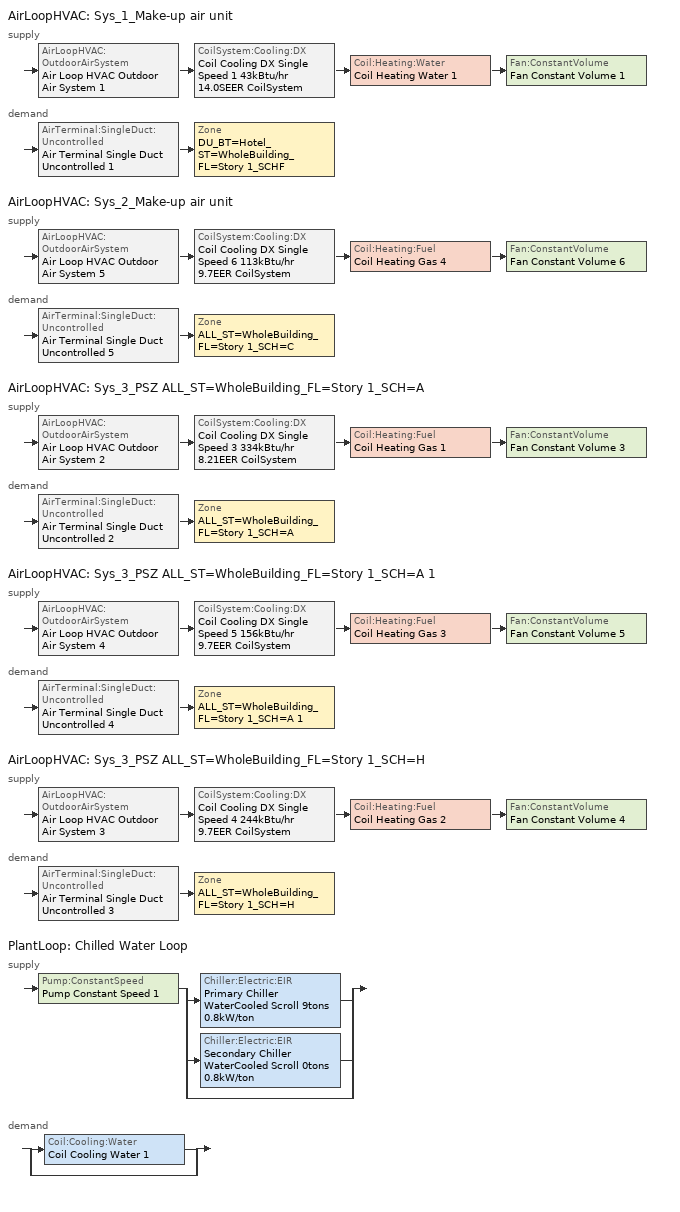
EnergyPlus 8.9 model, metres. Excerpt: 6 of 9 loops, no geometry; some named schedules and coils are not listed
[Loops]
AirLoopHVAC 'Sys_1_Make-up air unit'
 supply: AirLoopHVAC:OutdoorAirSystem 'Air Loop HVAC Outdoor Air System 1' > CoilSystem:Cooling:DX 'Coil Cooling DX Single Speed 1 43kBtu/hr 14.0SEER CoilSystem' > Coil:Heating:Water 'Coil Heating Water 1' > Fan:ConstantVolume 'Fan Constant Volume 1'
 demand: AirTerminal:SingleDuct:Uncontrolled 'Air Terminal Single Duct Uncontrolled 1' > Zone 'DU_BT=Hotel_ST=WholeBuilding_FL=Story 1_SCHF'
AirLoopHVAC 'Sys_2_Make-up air unit'
 supply: AirLoopHVAC:OutdoorAirSystem 'Air Loop HVAC Outdoor Air System 5' > CoilSystem:Cooling:DX 'Coil Cooling DX Single Speed 6 113kBtu/hr 9.7EER CoilSystem' > Coil:Heating:Fuel 'Coil Heating Gas 4' > Fan:ConstantVolume 'Fan Constant Volume 6'
 demand: AirTerminal:SingleDuct:Uncontrolled 'Air Terminal Single Duct Uncontrolled 5' > Zone 'ALL_ST=WholeBuilding_FL=Story 1_SCH=C'
AirLoopHVAC 'Sys_3_PSZ ALL_ST=WholeBuilding_FL=Story 1_SCH=A'
 supply: AirLoopHVAC:OutdoorAirSystem 'Air Loop HVAC Outdoor Air System 2' > CoilSystem:Cooling:DX 'Coil Cooling DX Single Speed 3 334kBtu/hr 8.21EER CoilSystem' > Coil:Heating:Fuel 'Coil Heating Gas 1' > Fan:ConstantVolume 'Fan Constant Volume 3'
 demand: AirTerminal:SingleDuct:Uncontrolled 'Air Terminal Single Duct Uncontrolled 2' > Zone 'ALL_ST=WholeBuilding_FL=Story 1_SCH=A'
AirLoopHVAC 'Sys_3_PSZ ALL_ST=WholeBuilding_FL=Story 1_SCH=A 1'
 supply: AirLoopHVAC:OutdoorAirSystem 'Air Loop HVAC Outdoor Air System 4' > CoilSystem:Cooling:DX 'Coil Cooling DX Single Speed 5 156kBtu/hr 9.7EER CoilSystem' > Coil:Heating:Fuel 'Coil Heating Gas 3' > Fan:ConstantVolume 'Fan Constant Volume 5'
 demand: AirTerminal:SingleDuct:Uncontrolled 'Air Terminal Single Duct Uncontrolled 4' > Zone 'ALL_ST=WholeBuilding_FL=Story 1_SCH=A 1'
AirLoopHVAC 'Sys_3_PSZ ALL_ST=WholeBuilding_FL=Story 1_SCH=H'
 supply: AirLoopHVAC:OutdoorAirSystem 'Air Loop HVAC Outdoor Air System 3' > CoilSystem:Cooling:DX 'Coil Cooling DX Single Speed 4 244kBtu/hr 9.7EER CoilSystem' > Coil:Heating:Fuel 'Coil Heating Gas 2' > Fan:ConstantVolume 'Fan Constant Volume 4'
 demand: AirTerminal:SingleDuct:Uncontrolled 'Air Terminal Single Duct Uncontrolled 3' > Zone 'ALL_ST=WholeBuilding_FL=Story 1_SCH=H'
PlantLoop 'Chilled Water Loop'
 supply: Pump:ConstantSpeed 'Pump Constant Speed 1' > split
  | Chiller:Electric:EIR 'Primary Chiller WaterCooled Scroll 9tons 0.8kW/ton'
  | Chiller:Electric:EIR 'Secondary Chiller WaterCooled Scroll 0tons 0.8kW/ton'
  | bypass
 demand: split
  | Coil:Cooling:Water 'Coil Cooling Water 1'
  | bypass
[ZoneControl:Thermostat] Control Object Type 1=ThermostatSetpoint:DualSetpoint
Name | Zone or ZoneList | Control Type Schedule | Control Name 1
ALL_ST=WholeBuilding_FL=Story 1_SCH=A Thermostat | ALL_ST=WholeBuilding_FL=Story 1_SCH=A | ALL_ST=WholeBuilding_FL=Story 1_SCH=A Thermostat Schedule | Health-care clinic WholeBuilding Thermostat 3
ALL_ST=WholeBuilding_FL=Story 1_SCH=A 1 Thermostat | ALL_ST=WholeBuilding_FL=Story 1_SCH=A 1 | ALL_ST=WholeBuilding_FL=Story 1_SCH=A 1 Thermostat Schedule | Manufacturing facility WholeBuilding Thermostat 3
ALL_ST=WholeBuilding_FL=Story 1_SCH=C Thermostat | ALL_ST=WholeBuilding_FL=Story 1_SCH=C | ALL_ST=WholeBuilding_FL=Story 1_SCH=C Thermostat Schedule | Library WholeBuilding Thermostat 3
ALL_ST=WholeBuilding_FL=Story 1_SCH=H Thermostat | ALL_ST=WholeBuilding_FL=Story 1_SCH=H | ALL_ST=WholeBuilding_FL=Story 1_SCH=H Thermostat Schedule | Hospital WholeBuilding Thermostat 3
DU_BT=Hotel_ST=WholeBuilding_FL=Story 1_SCHF Thermostat | DU_BT=Hotel_ST=WholeBuilding_FL=Story 1_SCHF | DU_BT=Hotel_ST=WholeBuilding_FL=Story 1_SCHF Thermostat Schedule | Hotel WholeBuilding Thermostat 3
[ThermostatSetpoint:DualSetpoint]
Name | Heating Setpoint Temperature Schedule | Cooling Setpoint Temperature Schedule
Health-care clinic WholeBuilding Thermostat 3; Manufacturing facility WholeBuilding Thermostat 3 | NECB-A-Thermostat Setpoint-Heating | NECB-A-Thermostat Setpoint-Cooling
Library WholeBuilding Thermostat 3 | NECB-C-Thermostat Setpoint-Heating | NECB-C-Thermostat Setpoint-Cooling
Hospital WholeBuilding Thermostat 3 | NECB-H-Thermostat Setpoint-Heating | NECB-H-Thermostat Setpoint-Cooling
Hotel WholeBuilding Thermostat 3 | NECB-F-Thermostat Setpoint-Heating | NECB-F-Thermostat Setpoint-Cooling
[AirTerminal:SingleDuct:Uncontrolled] Availability Schedule=Always On Discrete; Maximum Air Flow Rate {m3/s}=AutoSize
Air Terminal Single Duct Uncontrolled 2; Air Terminal Single Duct Uncontrolled 4; Air Terminal Single Duct Uncontrolled 5; Air Terminal Single Duct Uncontrolled 3; Air Terminal Single Duct Uncontrolled 1
[Zone equipment]
ALL_ST=WholeBuilding_FL=Story 1_SCH=A: Air Terminal Single Duct Uncontrolled 2, Zone HVAC Baseboard Convective Water 2
ALL_ST=WholeBuilding_FL=Story 1_SCH=A 1: Air Terminal Single Duct Uncontrolled 4, Zone HVAC Baseboard Convective Water 4
ALL_ST=WholeBuilding_FL=Story 1_SCH=C: Zone HVAC Four Pipe Fan Coil 1, Air Terminal Single Duct Uncontrolled 5
ALL_ST=WholeBuilding_FL=Story 1_SCH=H: Air Terminal Single Duct Uncontrolled 3, Zone HVAC Baseboard Convective Water 3
DU_BT=Hotel_ST=WholeBuilding_FL=Story 1_SCHF: DU_BT=Hotel_ST=WholeBuilding_FL=Story 1_SCHF PTAC, Zone HVAC Baseboard Convective Water 1, Air Terminal Single Duct Uncontrolled 1
[Sizing:Zone] Zone Cooling Design Supply Air Temperature Input Method=SupplyAirTemperature; Zone Cooling Design Supply Air Temperature {C}=13; Zone Cooling Design Supply Air Temperature Difference {deltaC}=11.11; Zone Heating Design Supply Air Temperature Input Method=SupplyAirTemperature; Zone Heating Design Supply Air Temperature {C}=43; Zone Heating Design Supply Air Temperature Difference {deltaC}=11.11; Zone Cooling Design Supply Air Humidity Ratio {kgWater/kgDryAir}=0.0085; Zone Heating Design Supply Air Humidity Ratio {kgWater/kgDryAir}=0.008; Zone Heating Sizing Factor=1.3; Zone Cooling Sizing Factor=1.1; Cooling Design Air Flow Method=DesignDay; Cooling Design Air Flow Rate {m3/s}=0; Cooling Minimum Air Flow per Zone Floor Area {m3/s-m2}=0.000762; Cooling Minimum Air Flow {m3/s}=0; Cooling Minimum Air Flow Fraction=0; Heating Design Air Flow Method=DesignDay; Heating Design Air Flow Rate {m3/s}=0; Heating Maximum Air Flow per Zone Floor Area {m3/s-m2}=0.002032; Heating Maximum Air Flow {m3/s}=0.141576; Heating Maximum Air Flow Fraction=0.3; Account for Dedicated Outdoor Air System=No
Name | Design Specification Outdoor Air Object | Design Specification Zone Air Distribution Object
ALL_ST=WholeBuilding_FL=Story 1_SCH=A | Health-care clinic WholeBuilding Ventilation | ALL_ST=WholeBuilding_FL=Story 1_SCH=A Design Spec Zone Air Dist
ALL_ST=WholeBuilding_FL=Story 1_SCH=A 1 | Manufacturing facility WholeBuilding Ventilation | ALL_ST=WholeBuilding_FL=Story 1_SCH=A 1 Design Spec Zone Air Dist
ALL_ST=WholeBuilding_FL=Story 1_SCH=C | Library WholeBuilding Ventilation | ALL_ST=WholeBuilding_FL=Story 1_SCH=C Design Spec Zone Air Dist
ALL_ST=WholeBuilding_FL=Story 1_SCH=H | Hospital WholeBuilding Ventilation | ALL_ST=WholeBuilding_FL=Story 1_SCH=H Design Spec Zone Air Dist
DU_BT=Hotel_ST=WholeBuilding_FL=Story 1_SCHF | Hotel WholeBuilding Ventilation | DU_BT=Hotel_ST=WholeBuilding_FL=Story 1_SCHF Design Spec Zone Air Dist
[DesignSpecification:ZoneAirDistribution] Zone Air Distribution Effectiveness in Cooling Mode=1; Zone Air Distribution Effectiveness in Heating Mode=1
ALL_ST=WholeBuilding_FL=Story 1_SCH=A Design Spec Zone Air Dist; ALL_ST=WholeBuilding_FL=Story 1_SCH=A 1 Design Spec Zone Air Dist; ALL_ST=WholeBuilding_FL=Story 1_SCH=C Design Spec Zone Air Dist; ALL_ST=WholeBuilding_FL=Story 1_SCH=H Design Spec Zone Air Dist; DU_BT=Hotel_ST=WholeBuilding_FL=Story 1_SCHF Design Spec Zone Air Dist
[Controller:MechanicalVentilation] Demand Controlled Ventilation=No; System Outdoor Air Method=ZoneSum
Name | Availability Schedule | Zone Name 1 | Design Specification Outdoor Air Object Name 1 | Design Specification Zone Air Distribution Object Name 1
Controller Mechanical Ventilation 2 | Sys_3_PSZ ALL_ST=WholeBuilding_FL=Story 1_SCH=A Occ Sch | ALL_ST=WholeBuilding_FL=Story 1_SCH=A | Health-care clinic WholeBuilding Ventilation | ALL_ST=WholeBuilding_FL=Story 1_SCH=A Design Spec Zone Air Dist
Controller Mechanical Ventilation 4 | Sys_3_PSZ ALL_ST=WholeBuilding_FL=Story 1_SCH=A 1 Occ Sch | ALL_ST=WholeBuilding_FL=Story 1_SCH=A 1 | Manufacturing facility WholeBuilding Ventilation | ALL_ST=WholeBuilding_FL=Story 1_SCH=A 1 Design Spec Zone Air Dist
Controller Mechanical Ventilation 5 | Sys_2_Make-up air unit Occ Sch | ALL_ST=WholeBuilding_FL=Story 1_SCH=C | Library WholeBuilding Ventilation | ALL_ST=WholeBuilding_FL=Story 1_SCH=C Design Spec Zone Air Dist
Controller Mechanical Ventilation 3 | Sys_3_PSZ ALL_ST=WholeBuilding_FL=Story 1_SCH=H Occ Sch | ALL_ST=WholeBuilding_FL=Story 1_SCH=H | Hospital WholeBuilding Ventilation | ALL_ST=WholeBuilding_FL=Story 1_SCH=H Design Spec Zone Air Dist
Controller Mechanical Ventilation 1 | Sys_1_Make-up air unit Occ Sch | DU_BT=Hotel_ST=WholeBuilding_FL=Story 1_SCHF | Hotel WholeBuilding Ventilation | DU_BT=Hotel_ST=WholeBuilding_FL=Story 1_SCHF Design Spec Zone Air Dist
[DesignSpecification:OutdoorAir] Outdoor Air Method=Sum; Outdoor Air Flow per Person {m3/s-person}=0; Outdoor Air Flow per Zone {m3/s}=0; Outdoor Air Flow Air Changes per Hour {1/hr}=0
Name | Outdoor Air Flow per Zone Floor Area {m3/s-m2}
Health-care clinic WholeBuilding Ventilation; Hospital WholeBuilding Ventilation | 0.002286
Manufacturing facility WholeBuilding Ventilation | 0.00107188
Library WholeBuilding Ventilation | 0.00072644
Hotel WholeBuilding Ventilation | 0.00040132
[Fan:ConstantVolume] Fan Total Efficiency=0.39975; Pressure Rise {Pa}=640; Maximum Flow Rate {m3/s}=AutoSize; Motor Efficiency=0.615; Motor In Airstream Fraction=1
Name | Availability Schedule
Fan Constant Volume 7; Fan Constant Volume 2 | Always On Discrete
Fan Constant Volume 1 | Sys_1_Make-up air unit Occ Sch
Fan Constant Volume 6 | Sys_2_Make-up air unit Occ Sch
Fan Constant Volume 3 | Sys_3_PSZ ALL_ST=WholeBuilding_FL=Story 1_SCH=A Occ Sch
Fan Constant Volume 5 | Sys_3_PSZ ALL_ST=WholeBuilding_FL=Story 1_SCH=A 1 Occ Sch
Fan Constant Volume 4 | Sys_3_PSZ ALL_ST=WholeBuilding_FL=Story 1_SCH=H Occ Sch
[Coil:Cooling:Water]
Coil Cooling Water 1: Availability Schedule=Always On Discrete; Design Water Flow Rate {m3/s}=Autosize; Design Air Flow Rate {m3/s}=Autosize; Design Inlet Water Temperature {C}=Autosize; Design Inlet Air Temperature {C}=Autosize; Design Outlet Air Temperature {C}=Autosize; Design Inlet Air Humidity Ratio {kgWater/kgDryAir}=Autosize; Design Outlet Air Humidity Ratio {kgWater/kgDryAir}=Autosize; Type of Analysis=SimpleAnalysis; Heat Exchanger Configuration=CrossFlow
[Coil:Heating:Water]
Coil Heating Water 1: Availability Schedule=Always On Discrete; U-Factor Times Area Value {W/K}=Autosize; Maximum Water Flow Rate {m3/s}=Autosize; Performance Input Method=UFactorTimesAreaAndDesignWaterFlowRate; Rated Capacity {W}=Autosize; Rated Inlet Water Temperature {C}=82.2; Rated Inlet Air Temperature {C}=16.6; Rated Outlet Water Temperature {C}=71.1; Rated Outlet Air Temperature {C}=32.2; Rated Ratio for Air and Water Convection=0.5
[ZoneHVAC:FourPipeFanCoil]
Zone HVAC Four Pipe Fan Coil 1: Availability Schedule=Always On Discrete; Capacity Control Method=ConstantFanVariableFlow; Maximum Supply Air Flow Rate {m3/s}=Autosize; Maximum Outdoor Air Flow Rate {m3/s}=Autosize; Supply Air Fan=Fan Constant Volume 7; Cooling Coil=Coil Cooling Water 1; Maximum Cold Water Flow Rate {m3/s}=Autosize; Heating Coil=Coil Heating Water 2; Maximum Hot Water Flow Rate {m3/s}=Autosize; Minimum Supply Air Temperature in Cooling Mode {C}=Autosize; Maximum Supply Air Temperature in Heating Mode {C}=Autosize
[ZoneHVAC:PackagedTerminalAirConditioner]
DU_BT=Hotel_ST=WholeBuilding_FL=Story 1_SCHF PTAC: Availability Schedule=Always On Discrete; Cooling Supply Air Flow Rate {m3/s}=Autosize; Heating Supply Air Flow Rate {m3/s}=Autosize; No Load Supply Air Flow Rate {m3/s}=Autosize; Cooling Outdoor Air Flow Rate {m3/s}=Autosize; Heating Outdoor Air Flow Rate {m3/s}=Autosize; No Load Outdoor Air Flow Rate {m3/s}=Autosize; Supply Air Fan=Fan Constant Volume 2; Heating Coil=Coil Heating Electric 1; Cooling Coil=Coil Cooling DX Single Speed 2 90kBtu/hr 9.3EER; Fan Placement=DrawThrough
[Coil:Heating:Electric]
Coil Heating Electric 1: Availability Schedule=ON_OFF_ALWAYS_OFF; Efficiency=1; Nominal Capacity {W}=Autosize
[Coil:Cooling:DX:SingleSpeed] Gross Rated Total Cooling Capacity {W}=Autosize; Gross Rated Sensible Heat Ratio=Autosize; Rated Air Flow Rate {m3/s}=Autosize; Rated Evaporator Fan Power Per Volume Flow Rate {W/(m3/s)}=773.3; Total Cooling Capacity Function of Temperature Curve=DXCOOL-NECB2011-REF-CAPFT; Total Cooling Capacity Function of Flow Fraction Curve=DXCOOL-NECB2011-REF-CAPFFLOW; Energy Input Ratio Function of Temperature Curve=DXCOOL-NECB2011-REF-COOLEIRFT; Energy Input Ratio Function of Flow Fraction Curve=DXCOOL-NECB2011-REF-COOLEIRFFLOW; Part Load Fraction Correlation Curve=DXCOOL-NECB2011-REF-COOLPLFFPLR; Condenser Type=AirCooled; Evaporative Condenser Effectiveness=0; Evaporative Condenser Air Flow Rate {m3/s}=Autosize; Evaporative Condenser Pump Rated Power Consumption {W}=Autosize; Crankcase Heater Capacity {W}=0; Maximum Outdoor Dry-Bulb Temperature for Crankcase Heater Operation {C}=0; Basin Heater Capacity {W/K}=0; Basin Heater Setpoint Temperature {C}=10
Name | Availability Schedule | Gross Rated Cooling COP {W/W}
Coil Cooling DX Single Speed 2 90kBtu/hr 9.3EER | Always On Discrete | 3.21098
Coil Cooling DX Single Speed 1 43kBtu/hr 14.0SEER | Always On Discrete | 3.8248
Coil Cooling DX Single Speed 6 113kBtu/hr 9.7EER | tpfc_clg_availability | 3.36434
Coil Cooling DX Single Speed 3 334kBtu/hr 8.21EER | Always On Discrete | 2.99002
Coil Cooling DX Single Speed 5 156kBtu/hr 9.7EER | Always On Discrete | 3.39732
Coil Cooling DX Single Speed 4 244kBtu/hr 9.7EER | Always On Discrete | 3.46424
[AirLoopHVAC] Design Supply Air Flow Rate {m3/s}=AutoSize
Sys_1_Make-up air unit; Sys_2_Make-up air unit; Sys_3_PSZ ALL_ST=WholeBuilding_FL=Story 1_SCH=A; Sys_3_PSZ ALL_ST=WholeBuilding_FL=Story 1_SCH=A 1; Sys_3_PSZ ALL_ST=WholeBuilding_FL=Story 1_SCH=H
[Sizing:System] Design Outdoor Air Flow Rate {m3/s}=Autosize; Central Heating Maximum System Air Flow Ratio=1; Preheat Design Temperature {C}=7; Preheat Design Humidity Ratio {kgWater/kgDryAir}=0.008; Precool Design Temperature {C}=13; Precool Design Humidity Ratio {kgWater/kgDryAir}=0.008; Central Cooling Design Supply Air Temperature {C}=13; Type of Zone Sum to Use=NonCoincident; Central Cooling Design Supply Air Humidity Ratio {kgWater/kgDryAir}=0.0085; Central Heating Design Supply Air Humidity Ratio {kgWater/kgDryAir}=0.008; Cooling Supply Air Flow Rate Method=DesignDay; Cooling Supply Air Flow Rate {m3/s}=0; Cooling Supply Air Flow Rate Per Floor Area {m3/s-m2}=0.00996765; Cooling Fraction of Autosized Cooling Supply Air Flow Rate=1; Cooling Supply Air Flow Rate Per Unit Cooling Capacity {m3/s-W}=3.94755e-05; Heating Supply Air Flow Rate Method=DesignDay; Heating Supply Air Flow Rate {m3/s}=0; Heating Supply Air Flow Rate Per Floor Area {m3/s-m2}=0.00996765; Heating Fraction of Autosized Heating Supply Air Flow Rate=1; Heating Fraction of Autosized Cooling Supply Air Flow Rate=1; Heating Supply Air Flow Rate Per Unit Heating Capacity {m3/s-W}=3.15882e-05; System Outdoor Air Method=ZoneSum; Zone Maximum Outdoor Air Fraction=1; Cooling Design Capacity Method=CoolingDesignCapacity; Cooling Design Capacity {W}=Autosize; Cooling Design Capacity Per Floor Area {W/m2}=234.7; Fraction of Autosized Cooling Design Capacity=1; Heating Design Capacity Method=HeatingDesignCapacity; Heating Design Capacity {W}=Autosize; Heating Design Capacity Per Floor Area {W/m2}=157; Fraction of Autosized Heating Design Capacity=1; Central Cooling Capacity Control Method=OnOff
Name | Type of Load to Size On | Central Heating Design Supply Air Temperature {C} | 100% Outdoor Air in Cooling | 100% Outdoor Air in Heating
Sys_1_Make-up air unit | VentilationRequirement | 43 | Yes | Yes
Sys_2_Make-up air unit | Sensible | 13.1 | No | No
Sys_3_PSZ ALL_ST=WholeBuilding_FL=Story 1_SCH=A; Sys_3_PSZ ALL_ST=WholeBuilding_FL=Story 1_SCH=A 1; Sys_3_PSZ ALL_ST=WholeBuilding_FL=Story 1_SCH=H | Sensible | 43 | No | No
[Controller:WaterCoil]
Controller Water Coil 1: Control Variable=Temperature; Action=Normal; Actuator Variable=Flow; Controller Convergence Tolerance {deltaC}=0.0001; Maximum Actuated Flow {m3/s}=Autosize; Minimum Actuated Flow {m3/s}=0
[Controller:OutdoorAir] Minimum Outdoor Air Flow Rate {m3/s}=Autosize; Maximum Outdoor Air Flow Rate {m3/s}=Autosize; Economizer Control Action Type=ModulateFlow; Lockout Type=NoLockout; Minimum Limit Type=FixedMinimum; High Humidity Control=No; Control High Indoor Humidity Based on Outdoor Humidity Ratio=Yes
Name | Economizer Control Type | Economizer Maximum Limit Dry-Bulb Temperature {C} | Economizer Maximum Limit Enthalpy {J/kg} | Economizer Minimum Limit Dry-Bulb Temperature {C} | Minimum Outdoor Air Schedule | Mechanical Ventilation Controller | Heat Recovery Bypass Control Type
Controller Outdoor Air 1 | NoEconomizer | 28 | 64000 | -100 | Sys_1_Make-up air unit Occ Sch | Controller Mechanical Ventilation 1 | BypassWhenWithinEconomizerLimits
Controller Outdoor Air 5 | DifferentialEnthalpy |  |  |  | Sys_2_Make-up air unit Occ Sch | Controller Mechanical Ventilation 5 | BypassWhenWithinEconomizerLimits
Controller Outdoor Air 2 | DifferentialEnthalpy |  |  |  | Sys_3_PSZ ALL_ST=WholeBuilding_FL=Story 1_SCH=A Occ Sch | Controller Mechanical Ventilation 2 | BypassWhenOAFlowGreaterThanMinimum
Controller Outdoor Air 4 | DifferentialEnthalpy |  |  |  | Sys_3_PSZ ALL_ST=WholeBuilding_FL=Story 1_SCH=A 1 Occ Sch | Controller Mechanical Ventilation 4 | BypassWhenWithinEconomizerLimits
Controller Outdoor Air 3 | DifferentialEnthalpy |  |  |  | Sys_3_PSZ ALL_ST=WholeBuilding_FL=Story 1_SCH=H Occ Sch | Controller Mechanical Ventilation 3 | BypassWhenOAFlowGreaterThanMinimum
[SetpointManager:MixedAir] Control Variable=Temperature
Node 29 OS Default SPM; Node 28 OS Default SPM; Node 27 OS Default SPM; Node 110 OS Default SPM; Node 109 OS Default SPM; Node 108 OS Default SPM; Node 44 OS Default SPM; Node 43 OS Default SPM; Node 42 OS Default SPM; Node 70 OS Default SPM; Node 69 OS Default SPM; Node 68 OS Default SPM; Node 57 OS Default SPM; Node 56 OS Default SPM; Node 55 OS Default SPM
[CoilSystem:Cooling:DX]
Name | Availability Schedule | Cooling Coil
Coil Cooling DX Single Speed 1 43kBtu/hr 14.0SEER CoilSystem | Always On Discrete | Coil Cooling DX Single Speed 1 43kBtu/hr 14.0SEER
Coil Cooling DX Single Speed 6 113kBtu/hr 9.7EER CoilSystem | tpfc_clg_availability | Coil Cooling DX Single Speed 6 113kBtu/hr 9.7EER
Coil Cooling DX Single Speed 3 334kBtu/hr 8.21EER CoilSystem | Always On Discrete | Coil Cooling DX Single Speed 3 334kBtu/hr 8.21EER
Coil Cooling DX Single Speed 5 156kBtu/hr 9.7EER CoilSystem | Always On Discrete | Coil Cooling DX Single Speed 5 156kBtu/hr 9.7EER
Coil Cooling DX Single Speed 4 244kBtu/hr 9.7EER CoilSystem | Always On Discrete | Coil Cooling DX Single Speed 4 244kBtu/hr 9.7EER
[SetpointManager:Scheduled] Control Variable=Temperature
Name | Schedule
Setpoint Manager Scheduled 1 | Makeup-Air Unit Supply Air Temp
Setpoint Manager Scheduled 2 | CHW Temp
[Coil:Heating:Fuel] Availability Schedule=Always On Discrete; Fuel Type=NaturalGas; Nominal Capacity {W}=AutoSize; Parasitic Electric Load {W}=0; Part Load Fraction Correlation Curve=FURNACE-EFFPLR-NECB2011; Parasitic Fuel Load {W}=0
Name | Burner Efficiency
Coil Heating Gas 4 | 0.924
Coil Heating Gas 1; Coil Heating Gas 3; Coil Heating Gas 2 | 0.81
[SetpointManager:SingleZone:Reheat] Control Variable=Temperature
Name | Minimum Supply Air Temperature {C} | Maximum Supply Air Temperature {C} | Control Zone
Setpoint Manager Single Zone Reheat 4 | 13.1 | 13 | ALL_ST=WholeBuilding_FL=Story 1_SCH=C
Setpoint Manager Single Zone Reheat 1 | 13 | 43 | ALL_ST=WholeBuilding_FL=Story 1_SCH=A
Setpoint Manager Single Zone Reheat 3 | 13 | 43 | ALL_ST=WholeBuilding_FL=Story 1_SCH=A 1
Setpoint Manager Single Zone Reheat 2 | 13 | 43 | ALL_ST=WholeBuilding_FL=Story 1_SCH=H
[HeatExchanger:AirToAir:SensibleAndLatent] Availability Schedule=Always On Discrete; Nominal Supply Air Flow Rate {m3/s}=Autosize; Sensible Effectiveness at 100% Heating Air Flow=0.5; Latent Effectiveness at 100% Heating Air Flow=0.5; Sensible Effectiveness at 75% Heating Air Flow=0.5; Latent Effectiveness at 75% Heating Air Flow=0.5; Sensible Effectiveness at 100% Cooling Air Flow=0.5; Latent Effectiveness at 100% Cooling Air Flow=0.5; Sensible Effectiveness at 75% Cooling Air Flow=0.5; Latent Effectiveness at 75% Cooling Air Flow=0.5; Supply Air Outlet Temperature Control=Yes; Heat Exchanger Type=Rotary; Frost Control Type=ExhaustOnly; Threshold Temperature {C}=-23.3; Initial Defrost Time Fraction=0.167; Rate of Defrost Time Fraction Increase {1/K}=1.44; Economizer Lockout=Yes
Name | Nominal Electric Power {W}
Sys_3_PSZ ALL_ST=WholeBuilding_FL=Story 1_SCH=A ERV | 4150.51
Sys_3_PSZ ALL_ST=WholeBuilding_FL=Story 1_SCH=H ERV | 3125.38
[SetpointManager:OutdoorAirPretreat] Control Variable=Temperature; Minimum Setpoint Temperature {C}=-99; Maximum Setpoint Temperature {C}=99; Minimum Setpoint Humidity Ratio {kgWater/kgDryAir}=1e-05; Maximum Setpoint Humidity Ratio {kgWater/kgDryAir}=1
Setpoint Manager Outdoor Air Pretreat 1; Setpoint Manager Outdoor Air Pretreat 2
[PlantLoop]
Chilled Water Loop: Fluid Type=Water; Plant Equipment Operation Scheme=Chilled Water Loop Operation Schemes; Maximum Loop Temperature {C}=100; Minimum Loop Temperature {C}=0; Maximum Loop Flow Rate {m3/s}=Autosize; Minimum Loop Flow Rate {m3/s}=0; Plant Loop Volume {m3}=Autocalculate; Load Distribution Scheme=Optimal; Plant Loop Demand Calculation Scheme=SingleSetpoint
[Sizing:Plant]
Chilled Water Loop: Loop Type=Cooling; Design Loop Exit Temperature {C}=7; Loop Design Temperature Difference {deltaC}=6; Sizing Option=NonCoincident; Zone Timesteps in Averaging Window=1; Coincident Sizing Factor Mode=None
[Pump:ConstantSpeed]
Pump Constant Speed 1: Design Flow Rate {m3/s}=Autosize; Design Pump Head {Pa}=179352; Design Power Consumption {W}=Autosize; Motor Efficiency=0.855; Fraction of Motor Inefficiencies to Fluid Stream=0; Pump Control Type=Intermittent; Design Power Sizing Method=PowerPerFlowPerPressure; Design Electric Power per Unit Flow Rate {W/(m3/s)}=348701.1; Design Shaft Power per Unit Flow Rate per Unit Head=1.28205
[Chiller:Electric:EIR] Reference COP {W/W}=4.5032; Reference Leaving Chilled Water Temperature {C}=6.67; Reference Entering Condenser Fluid Temperature {C}=29.4; Reference Chilled Water Flow Rate {m3/s}=Autosize; Reference Condenser Fluid Flow Rate {m3/s}=Autosize; Cooling Capacity Function of Temperature Curve=WaterCooled_Scroll_CAPFT_NECB2011; Electric Input to Cooling Output Ratio Function of Temperature Curve=WaterCooled_Scroll_EIRFT_NECB2011; Electric Input to Cooling Output Ratio Function of Part Load Ratio Curve=WaterCooled_Scroll_EIRFPLR_NECB2011; Minimum Part Load Ratio=0.25; Maximum Part Load Ratio=1; Optimum Part Load Ratio=1; Minimum Unloading Ratio=0.25; Condenser Type=WaterCooled; Condenser Fan Power Ratio {W/W}=0; Fraction of Compressor Electric Consumption Rejected by Condenser=1; Leaving Chilled Water Lower Temperature Limit {C}=2; Chiller Flow Mode=LeavingSetpointModulated; Sizing Factor=1
Name | Reference Capacity {W}
Primary Chiller WaterCooled Scroll 9tons 0.8kW/ton | 33052.3
Secondary Chiller WaterCooled Scroll 0tons 0.8kW/ton | 0.001
[PlantEquipmentOperationSchemes]
Chilled Water Loop Operation Schemes: Control Scheme Object Type 1=PlantEquipmentOperation:CoolingLoad; Control Scheme Name 1=Chilled Water Loop Cooling Operation Scheme; Control Scheme Schedule Name 1=Always On Discrete
[PlantEquipmentOperation:CoolingLoad]
Chilled Water Loop Cooling Operation Scheme: Load Range Lower Limit 1 {W}=0; Load Range Upper Limit 1 {W}=1000000000; Range Equipment List Name 1=Chilled Water Loop Cooling Equipment List
[PlantEquipmentList]
Chilled Water Loop Cooling Equipment List: Chiller:Electric:EIR, Primary Chiller WaterCooled Scroll 9tons 0.8kW/ton, Chiller:Electric:EIR, Secondary Chiller WaterCooled Scroll 0tons 0.8kW/ton
[Schedule:Compact]
ALL_ST=WholeBuilding_FL=Story 1_SCH=A Thermostat Schedule; ALL_ST=WholeBuilding_FL=Story 1_SCH=A 1 Thermostat Schedule; ALL_ST=WholeBuilding_FL=Story 1_SCH=C Thermostat Schedule; ALL_ST=WholeBuilding_FL=Story 1_SCH=H Thermostat Schedule; DU_BT=Hotel_ST=WholeBuilding_FL=Story 1_SCHF Thermostat Schedule: Through: 12/31, For: AllDays, Until: 24:00, 4
[Schedule:Day:Interval]
NECB-A-Thermostat Setpoint-Heating Sun|Hol Day; NECB-A-Thermostat Setpoint-Heating Sat Day: No, 24:00, 18
NECB-A-Thermostat Setpoint-Heating Default|Wkdy Day; NECB-A-Thermostat Setpoint-Heating Default: No, 06:00, 18, 07:00, 20, 21:00, 22, 24:00, 18
NECB-A-Thermostat Setpoint-Cooling Sun|Hol Day; NECB-A-Thermostat Setpoint-Cooling Sat Day: No, 24:00, 35
NECB-A-Thermostat Setpoint-Cooling Default|Wkdy Day; NECB-A-Thermostat Setpoint-Cooling Default: No, 06:00, 35, 21:00, 24, 24:00, 35
Sys_3_PSZ ALL_ST=WholeBuilding_FL=Story 1_SCH=A Occ Sch Sunday; Sys_3_PSZ ALL_ST=WholeBuilding_FL=Story 1_SCH=A Occ Sch Saturday; Sys_3_PSZ ALL_ST=WholeBuilding_FL=Story 1_SCH=A 1 Occ Sch Sunday; Sys_3_PSZ ALL_ST=WholeBuilding_FL=Story 1_SCH=A 1 Occ Sch Saturday; Schedule Day 5; tpfc_clg_availability_sch_rule_day; tpfc_clg_availability_sch_rule_day 2: No, 24:00, 0
Sys_3_PSZ ALL_ST=WholeBuilding_FL=Story 1_SCH=A Occ Sch Monday; Sys_3_PSZ ALL_ST=WholeBuilding_FL=Story 1_SCH=A Occ Sch Tuesday; Sys_3_PSZ ALL_ST=WholeBuilding_FL=Story 1_SCH=A Occ Sch Wednesday; Sys_3_PSZ ALL_ST=WholeBuilding_FL=Story 1_SCH=A Occ Sch Thursday; Sys_3_PSZ ALL_ST=WholeBuilding_FL=Story 1_SCH=A Occ Sch Friday; Sys_3_PSZ ALL_ST=WholeBuilding_FL=Story 1_SCH=A 1 Occ Sch Monday; Sys_3_PSZ ALL_ST=WholeBuilding_FL=Story 1_SCH=A 1 Occ Sch Tuesday; Sys_3_PSZ ALL_ST=WholeBuilding_FL=Story 1_SCH=A 1 Occ Sch Wednesday; Sys_3_PSZ ALL_ST=WholeBuilding_FL=Story 1_SCH=A 1 Occ Sch Thursday; Sys_3_PSZ ALL_ST=WholeBuilding_FL=Story 1_SCH=A 1 Occ Sch Friday: No, 08:00, 0, 19:00, 1, 24:00, 0
Sys_3_PSZ ALL_ST=WholeBuilding_FL=Story 1_SCH=A Occ Sch Default; Sys_3_PSZ ALL_ST=WholeBuilding_FL=Story 1_SCH=A Occ Sch Summer Design Day; Sys_3_PSZ ALL_ST=WholeBuilding_FL=Story 1_SCH=A Occ Sch Winter Design Day; Sys_3_PSZ ALL_ST=WholeBuilding_FL=Story 1_SCH=A 1 Occ Sch Default; Sys_3_PSZ ALL_ST=WholeBuilding_FL=Story 1_SCH=A 1 Occ Sch Summer Design Day; Sys_3_PSZ ALL_ST=WholeBuilding_FL=Story 1_SCH=A 1 Occ Sch Winter Design Day; Sys_2_Make-up air unit Occ Sch Default; Sys_2_Make-up air unit Occ Sch Summer Design Day; Sys_2_Make-up air unit Occ Sch Winter Design Day; Sys_3_PSZ ALL_ST=WholeBuilding_FL=Story 1_SCH=H Occ Sch Sunday; Sys_3_PSZ ALL_ST=WholeBuilding_FL=Story 1_SCH=H Occ Sch Monday; Sys_3_PSZ ALL_ST=WholeBuilding_FL=Story 1_SCH=H Occ Sch Tuesday; Sys_3_PSZ ALL_ST=WholeBuilding_FL=Story 1_SCH=H Occ Sch Wednesday; Sys_3_PSZ ALL_ST=WholeBuilding_FL=Story 1_SCH=H Occ Sch Thursday; Sys_3_PSZ ALL_ST=WholeBuilding_FL=Story 1_SCH=H Occ Sch Friday; Sys_3_PSZ ALL_ST=WholeBuilding_FL=Story 1_SCH=H Occ Sch Saturday; Sys_3_PSZ ALL_ST=WholeBuilding_FL=Story 1_SCH=H Occ Sch Default; Sys_3_PSZ ALL_ST=WholeBuilding_FL=Story 1_SCH=H Occ Sch Summer Design Day; Sys_3_PSZ ALL_ST=WholeBuilding_FL=Story 1_SCH=H Occ Sch Winter Design Day; Sys_1_Make-up air unit Occ Sch Sunday; Sys_1_Make-up air unit Occ Sch Monday; Sys_1_Make-up air unit Occ Sch Tuesday; Sys_1_Make-up air unit Occ Sch Wednesday; Sys_1_Make-up air unit Occ Sch Thursday; Sys_1_Make-up air unit Occ Sch Friday; Sys_1_Make-up air unit Occ Sch Saturday; Sys_1_Make-up air unit Occ Sch Default; Sys_1_Make-up air unit Occ Sch Summer Design Day; Sys_1_Make-up air unit Occ Sch Winter Design Day; tpfc_clg_availability_sch_rule_day 1: No, 24:00, 1
NECB-C-Thermostat Setpoint-Heating Sun|Hol Day: No, 09:00, 18, 10:00, 20, 19:00, 22, 24:00, 18
NECB-C-Thermostat Setpoint-Heating Default|Wkdy Day; NECB-C-Thermostat Setpoint-Heating Sat Day; NECB-C-Thermostat Setpoint-Heating Default: No, 07:00, 18, 08:00, 20, 21:00, 22, 24:00, 18
NECB-C-Thermostat Setpoint-Cooling Sun|Hol Day: No, 09:00, 35, 19:00, 24, 24:00, 35
NECB-C-Thermostat Setpoint-Cooling Default|Wkdy Day; NECB-C-Thermostat Setpoint-Cooling Sat Day; NECB-C-Thermostat Setpoint-Cooling Default: No, 07:00, 35, 21:00, 24, 24:00, 35
Sys_2_Make-up air unit Occ Sch Sunday: No, 11:00, 0, 19:00, 1, 24:00, 0
Sys_2_Make-up air unit Occ Sch Monday; Sys_2_Make-up air unit Occ Sch Tuesday; Sys_2_Make-up air unit Occ Sch Wednesday; Sys_2_Make-up air unit Occ Sch Thursday; Sys_2_Make-up air unit Occ Sch Friday; Sys_2_Make-up air unit Occ Sch Saturday: No, 09:00, 0, 21:00, 1, 24:00, 0
NECB-H-Thermostat Setpoint-Heating Sun|Hol Day; NECB-H-Thermostat Setpoint-Heating Default|Wkdy Day; NECB-H-Thermostat Setpoint-Heating Sat Day; NECB-H-Thermostat Setpoint-Heating Default; NECB-F-Thermostat Setpoint-Heating Sun|Hol Day; NECB-F-Thermostat Setpoint-Heating Default|Wkdy Day; NECB-F-Thermostat Setpoint-Heating Sat Day; NECB-F-Thermostat Setpoint-Heating Default: No, 01:00, 22, 07:00, 18, 08:00, 20, 24:00, 22
NECB-H-Thermostat Setpoint-Cooling Sun|Hol Day; NECB-H-Thermostat Setpoint-Cooling Default|Wkdy Day; NECB-H-Thermostat Setpoint-Cooling Sat Day; NECB-H-Thermostat Setpoint-Cooling Default; NECB-F-Thermostat Setpoint-Cooling Sun|Hol Day; NECB-F-Thermostat Setpoint-Cooling Default|Wkdy Day; NECB-F-Thermostat Setpoint-Cooling Sat Day; NECB-F-Thermostat Setpoint-Cooling Default: No, 24:00, 24
sunON_OFF_ALWAYS_OFF 1; wkdON_OFF_ALWAYS_OFF 1; satON_OFF_ALWAYS_OFF 1; Schedule Day 3: No, 01:00, 0, 02:00, 0, 03:00, 0, 04:00, 0, 05:00, 0, 06:00, 0, 07:00, 0, 08:00, 0, 09:00, 0, 10:00, 0, 11:00, 0, 12:00, 0, 13:00, 0, 14:00, 0, 15:00, 0, 16:00, 0, 17:00, 0, 18:00, 0, 19:00, 0, 20:00, 0, 21:00, 0, 22:00, 0, 23:00, 0, 24:00, 0
Makeup Air Unit Supply Air Temp Default: No, 24:00, 20
satCHW Temp 1; Schedule Day 6; sunCHW Temp 1; wkdCHW Temp 1: No, 01:00, 7, 02:00, 7, 03:00, 7, 04:00, 7, 05:00, 7, 06:00, 7, 07:00, 7, 08:00, 7, 09:00, 7, 10:00, 7, 11:00, 7, 12:00, 7, 13:00, 7, 14:00, 7, 15:00, 7, 16:00, 7, 17:00, 7, 18:00, 7, 19:00, 7, 20:00, 7, 21:00, 7, 22:00, 7, 23:00, 7, 24:00, 7
[Schedule:Week:Daily]
NECB-A-Thermostat Setpoint-Heating Week Rule - Jan1-Dec31: NECB-A-Thermostat Setpoint-Heating Sun|Hol Day, NECB-A-Thermostat Setpoint-Heating Default|Wkdy Day, NECB-A-Thermostat Setpoint-Heating Default|Wkdy Day, NECB-A-Thermostat Setpoint-Heating Default|Wkdy Day, NECB-A-Thermostat Setpoint-Heating Default|Wkdy Day, NECB-A-Thermostat Setpoint-Heating Default|Wkdy Day, NECB-A-Thermostat Setpoint-Heating Sat Day, NECB-A-Thermostat Setpoint-Heating Default, NECB-A-Thermostat Setpoint-Heating Default, NECB-A-Thermostat Setpoint-Heating Default, NECB-A-Thermostat Setpoint-Heating Default, NECB-A-Thermostat Setpoint-Heating Default
NECB-A-Thermostat Setpoint-Cooling Week Rule - Jan1-Dec31: NECB-A-Thermostat Setpoint-Cooling Sun|Hol Day, NECB-A-Thermostat Setpoint-Cooling Default|Wkdy Day, NECB-A-Thermostat Setpoint-Cooling Default|Wkdy Day, NECB-A-Thermostat Setpoint-Cooling Default|Wkdy Day, NECB-A-Thermostat Setpoint-Cooling Default|Wkdy Day, NECB-A-Thermostat Setpoint-Cooling Default|Wkdy Day, NECB-A-Thermostat Setpoint-Cooling Sat Day, NECB-A-Thermostat Setpoint-Cooling Default, NECB-A-Thermostat Setpoint-Cooling Default, NECB-A-Thermostat Setpoint-Cooling Default, NECB-A-Thermostat Setpoint-Cooling Default, NECB-A-Thermostat Setpoint-Cooling Default
Sys_3_PSZ ALL_ST=WholeBuilding_FL=Story 1_SCH=A Occ Sch Week Rule - Jan1-Dec31: Sys_3_PSZ ALL_ST=WholeBuilding_FL=Story 1_SCH=A Occ Sch Sunday, Sys_3_PSZ ALL_ST=WholeBuilding_FL=Story 1_SCH=A Occ Sch Monday, Sys_3_PSZ ALL_ST=WholeBuilding_FL=Story 1_SCH=A Occ Sch Tuesday, Sys_3_PSZ ALL_ST=WholeBuilding_FL=Story 1_SCH=A Occ Sch Wednesday, Sys_3_PSZ ALL_ST=WholeBuilding_FL=Story 1_SCH=A Occ Sch Thursday, Sys_3_PSZ ALL_ST=WholeBuilding_FL=Story 1_SCH=A Occ Sch Friday, Sys_3_PSZ ALL_ST=WholeBuilding_FL=Story 1_SCH=A Occ Sch Saturday, Sys_3_PSZ ALL_ST=WholeBuilding_FL=Story 1_SCH=A Occ Sch Default, Sys_3_PSZ ALL_ST=WholeBuilding_FL=Story 1_SCH=A Occ Sch Summer Design Day, Sys_3_PSZ ALL_ST=WholeBuilding_FL=Story 1_SCH=A Occ Sch Winter Design Day, Sys_3_PSZ ALL_ST=WholeBuilding_FL=Story 1_SCH=A Occ Sch Default, Sys_3_PSZ ALL_ST=WholeBuilding_FL=Story 1_SCH=A Occ Sch Default
Sys_3_PSZ ALL_ST=WholeBuilding_FL=Story 1_SCH=A 1 Occ Sch Week Rule - Jan1-Dec31: Sys_3_PSZ ALL_ST=WholeBuilding_FL=Story 1_SCH=A 1 Occ Sch Sunday, Sys_3_PSZ ALL_ST=WholeBuilding_FL=Story 1_SCH=A 1 Occ Sch Monday, Sys_3_PSZ ALL_ST=WholeBuilding_FL=Story 1_SCH=A 1 Occ Sch Tuesday, Sys_3_PSZ ALL_ST=WholeBuilding_FL=Story 1_SCH=A 1 Occ Sch Wednesday, Sys_3_PSZ ALL_ST=WholeBuilding_FL=Story 1_SCH=A 1 Occ Sch Thursday, Sys_3_PSZ ALL_ST=WholeBuilding_FL=Story 1_SCH=A 1 Occ Sch Friday, Sys_3_PSZ ALL_ST=WholeBuilding_FL=Story 1_SCH=A 1 Occ Sch Saturday, Sys_3_PSZ ALL_ST=WholeBuilding_FL=Story 1_SCH=A 1 Occ Sch Default, Sys_3_PSZ ALL_ST=WholeBuilding_FL=Story 1_SCH=A 1 Occ Sch Summer Design Day, Sys_3_PSZ ALL_ST=WholeBuilding_FL=Story 1_SCH=A 1 Occ Sch Winter Design Day, Sys_3_PSZ ALL_ST=WholeBuilding_FL=Story 1_SCH=A 1 Occ Sch Default, Sys_3_PSZ ALL_ST=WholeBuilding_FL=Story 1_SCH=A 1 Occ Sch Default
NECB-C-Thermostat Setpoint-Heating Week Rule - Jan1-Dec31: NECB-C-Thermostat Setpoint-Heating Sun|Hol Day, NECB-C-Thermostat Setpoint-Heating Default|Wkdy Day, NECB-C-Thermostat Setpoint-Heating Default|Wkdy Day, NECB-C-Thermostat Setpoint-Heating Default|Wkdy Day, NECB-C-Thermostat Setpoint-Heating Default|Wkdy Day, NECB-C-Thermostat Setpoint-Heating Default|Wkdy Day, NECB-C-Thermostat Setpoint-Heating Sat Day, NECB-C-Thermostat Setpoint-Heating Default, NECB-C-Thermostat Setpoint-Heating Default, NECB-C-Thermostat Setpoint-Heating Default, NECB-C-Thermostat Setpoint-Heating Default, NECB-C-Thermostat Setpoint-Heating Default
NECB-C-Thermostat Setpoint-Cooling Week Rule - Jan1-Dec31: NECB-C-Thermostat Setpoint-Cooling Sun|Hol Day, NECB-C-Thermostat Setpoint-Cooling Default|Wkdy Day, NECB-C-Thermostat Setpoint-Cooling Default|Wkdy Day, NECB-C-Thermostat Setpoint-Cooling Default|Wkdy Day, NECB-C-Thermostat Setpoint-Cooling Default|Wkdy Day, NECB-C-Thermostat Setpoint-Cooling Default|Wkdy Day, NECB-C-Thermostat Setpoint-Cooling Sat Day, NECB-C-Thermostat Setpoint-Cooling Default, NECB-C-Thermostat Setpoint-Cooling Default, NECB-C-Thermostat Setpoint-Cooling Default, NECB-C-Thermostat Setpoint-Cooling Default, NECB-C-Thermostat Setpoint-Cooling Default
Sys_2_Make-up air unit Occ Sch Week Rule - Jan1-Dec31: Sys_2_Make-up air unit Occ Sch Sunday, Sys_2_Make-up air unit Occ Sch Monday, Sys_2_Make-up air unit Occ Sch Tuesday, Sys_2_Make-up air unit Occ Sch Wednesday, Sys_2_Make-up air unit Occ Sch Thursday, Sys_2_Make-up air unit Occ Sch Friday, Sys_2_Make-up air unit Occ Sch Saturday, Sys_2_Make-up air unit Occ Sch Default, Sys_2_Make-up air unit Occ Sch Summer Design Day, Sys_2_Make-up air unit Occ Sch Winter Design Day, Sys_2_Make-up air unit Occ Sch Default, Sys_2_Make-up air unit Occ Sch Default
NECB-H-Thermostat Setpoint-Heating Week Rule - Jan1-Dec31: NECB-H-Thermostat Setpoint-Heating Sun|Hol Day, NECB-H-Thermostat Setpoint-Heating Default|Wkdy Day, NECB-H-Thermostat Setpoint-Heating Default|Wkdy Day, NECB-H-Thermostat Setpoint-Heating Default|Wkdy Day, NECB-H-Thermostat Setpoint-Heating Default|Wkdy Day, NECB-H-Thermostat Setpoint-Heating Default|Wkdy Day, NECB-H-Thermostat Setpoint-Heating Sat Day, NECB-H-Thermostat Setpoint-Heating Default, NECB-H-Thermostat Setpoint-Heating Default, NECB-H-Thermostat Setpoint-Heating Default, NECB-H-Thermostat Setpoint-Heating Default, NECB-H-Thermostat Setpoint-Heating Default
NECB-H-Thermostat Setpoint-Cooling Week Rule - Jan1-Dec31: NECB-H-Thermostat Setpoint-Cooling Sun|Hol Day, NECB-H-Thermostat Setpoint-Cooling Default|Wkdy Day, NECB-H-Thermostat Setpoint-Cooling Default|Wkdy Day, NECB-H-Thermostat Setpoint-Cooling Default|Wkdy Day, NECB-H-Thermostat Setpoint-Cooling Default|Wkdy Day, NECB-H-Thermostat Setpoint-Cooling Default|Wkdy Day, NECB-H-Thermostat Setpoint-Cooling Sat Day, NECB-H-Thermostat Setpoint-Cooling Default, NECB-H-Thermostat Setpoint-Cooling Default, NECB-H-Thermostat Setpoint-Cooling Default, NECB-H-Thermostat Setpoint-Cooling Default, NECB-H-Thermostat Setpoint-Cooling Default
Sys_3_PSZ ALL_ST=WholeBuilding_FL=Story 1_SCH=H Occ Sch Week Rule - Jan1-Dec31: Sys_3_PSZ ALL_ST=WholeBuilding_FL=Story 1_SCH=H Occ Sch Sunday, Sys_3_PSZ ALL_ST=WholeBuilding_FL=Story 1_SCH=H Occ Sch Monday, Sys_3_PSZ ALL_ST=WholeBuilding_FL=Story 1_SCH=H Occ Sch Tuesday, Sys_3_PSZ ALL_ST=WholeBuilding_FL=Story 1_SCH=H Occ Sch Wednesday, Sys_3_PSZ ALL_ST=WholeBuilding_FL=Story 1_SCH=H Occ Sch Thursday, Sys_3_PSZ ALL_ST=WholeBuilding_FL=Story 1_SCH=H Occ Sch Friday, Sys_3_PSZ ALL_ST=WholeBuilding_FL=Story 1_SCH=H Occ Sch Saturday, Sys_3_PSZ ALL_ST=WholeBuilding_FL=Story 1_SCH=H Occ Sch Default, Sys_3_PSZ ALL_ST=WholeBuilding_FL=Story 1_SCH=H Occ Sch Summer Design Day, Sys_3_PSZ ALL_ST=WholeBuilding_FL=Story 1_SCH=H Occ Sch Winter Design Day, Sys_3_PSZ ALL_ST=WholeBuilding_FL=Story 1_SCH=H Occ Sch Default, Sys_3_PSZ ALL_ST=WholeBuilding_FL=Story 1_SCH=H Occ Sch Default
NECB-F-Thermostat Setpoint-Heating Week Rule - Jan1-Dec31: NECB-F-Thermostat Setpoint-Heating Sun|Hol Day, NECB-F-Thermostat Setpoint-Heating Default|Wkdy Day, NECB-F-Thermostat Setpoint-Heating Default|Wkdy Day, NECB-F-Thermostat Setpoint-Heating Default|Wkdy Day, NECB-F-Thermostat Setpoint-Heating Default|Wkdy Day, NECB-F-Thermostat Setpoint-Heating Default|Wkdy Day, NECB-F-Thermostat Setpoint-Heating Sat Day, NECB-F-Thermostat Setpoint-Heating Default, NECB-F-Thermostat Setpoint-Heating Default, NECB-F-Thermostat Setpoint-Heating Default, NECB-F-Thermostat Setpoint-Heating Default, NECB-F-Thermostat Setpoint-Heating Default
NECB-F-Thermostat Setpoint-Cooling Week Rule - Jan1-Dec31: NECB-F-Thermostat Setpoint-Cooling Sun|Hol Day, NECB-F-Thermostat Setpoint-Cooling Default|Wkdy Day, NECB-F-Thermostat Setpoint-Cooling Default|Wkdy Day, NECB-F-Thermostat Setpoint-Cooling Default|Wkdy Day, NECB-F-Thermostat Setpoint-Cooling Default|Wkdy Day, NECB-F-Thermostat Setpoint-Cooling Default|Wkdy Day, NECB-F-Thermostat Setpoint-Cooling Sat Day, NECB-F-Thermostat Setpoint-Cooling Default, NECB-F-Thermostat Setpoint-Cooling Default, NECB-F-Thermostat Setpoint-Cooling Default, NECB-F-Thermostat Setpoint-Cooling Default, NECB-F-Thermostat Setpoint-Cooling Default
ON_OFF_ALWAYS_OFF Week Rule - Jan1-Dec31: sunON_OFF_ALWAYS_OFF 1, wkdON_OFF_ALWAYS_OFF 1, wkdON_OFF_ALWAYS_OFF 1, wkdON_OFF_ALWAYS_OFF 1, wkdON_OFF_ALWAYS_OFF 1, wkdON_OFF_ALWAYS_OFF 1, satON_OFF_ALWAYS_OFF 1, Schedule Day 3, Schedule Day 3, Schedule Day 3, Schedule Day 3, Schedule Day 3
Sys_1_Make-up air unit Occ Sch Week Rule - Jan1-Dec31: Sys_1_Make-up air unit Occ Sch Sunday, Sys_1_Make-up air unit Occ Sch Monday, Sys_1_Make-up air unit Occ Sch Tuesday, Sys_1_Make-up air unit Occ Sch Wednesday, Sys_1_Make-up air unit Occ Sch Thursday, Sys_1_Make-up air unit Occ Sch Friday, Sys_1_Make-up air unit Occ Sch Saturday, Sys_1_Make-up air unit Occ Sch Default, Sys_1_Make-up air unit Occ Sch Summer Design Day, Sys_1_Make-up air unit Occ Sch Winter Design Day, Sys_1_Make-up air unit Occ Sch Default, Sys_1_Make-up air unit Occ Sch Default
CHW Temp Week Rule - Jan1-Dec31: sunCHW Temp 1, wkdCHW Temp 1, wkdCHW Temp 1, wkdCHW Temp 1, wkdCHW Temp 1, wkdCHW Temp 1, satCHW Temp 1, Schedule Day 6, Schedule Day 6, Schedule Day 6, Schedule Day 6, Schedule Day 6
Makeup-Air Unit Supply Air Temp Week Rule - Jan1-Dec31: Makeup Air Unit Supply Air Temp Default, Makeup Air Unit Supply Air Temp Default, Makeup Air Unit Supply Air Temp Default, Makeup Air Unit Supply Air Temp Default, Makeup Air Unit Supply Air Temp Default, Makeup Air Unit Supply Air Temp Default, Makeup Air Unit Supply Air Temp Default, Makeup Air Unit Supply Air Temp Default, Makeup Air Unit Supply Air Temp Default, Makeup Air Unit Supply Air Temp Default, Makeup Air Unit Supply Air Temp Default, Makeup Air Unit Supply Air Temp Default
tpfc_clg_availability Week Rule - Jan1-Jun24: tpfc_clg_availability_sch_rule_day, tpfc_clg_availability_sch_rule_day, tpfc_clg_availability_sch_rule_day, tpfc_clg_availability_sch_rule_day, tpfc_clg_availability_sch_rule_day, tpfc_clg_availability_sch_rule_day, tpfc_clg_availability_sch_rule_day, Schedule Day 5, Schedule Day 5, Schedule Day 5, Schedule Day 5, Schedule Day 5
tpfc_clg_availability Week Rule - Jun25-Jul1: tpfc_clg_availability_sch_rule_day, tpfc_clg_availability_sch_rule_day, tpfc_clg_availability_sch_rule_day, tpfc_clg_availability_sch_rule_day, tpfc_clg_availability_sch_rule_day, tpfc_clg_availability_sch_rule_day, tpfc_clg_availability_sch_rule_day 1, Schedule Day 5, Schedule Day 5, Schedule Day 5, Schedule Day 5, Schedule Day 5
tpfc_clg_availability Week Rule - Jul2-Oct28: tpfc_clg_availability_sch_rule_day 1, tpfc_clg_availability_sch_rule_day 1, tpfc_clg_availability_sch_rule_day 1, tpfc_clg_availability_sch_rule_day 1, tpfc_clg_availability_sch_rule_day 1, tpfc_clg_availability_sch_rule_day 1, tpfc_clg_availability_sch_rule_day 1, Schedule Day 5, Schedule Day 5, Schedule Day 5, Schedule Day 5, Schedule Day 5
tpfc_clg_availability Week Rule - Oct29-Nov4: tpfc_clg_availability_sch_rule_day 1, tpfc_clg_availability_sch_rule_day 1, tpfc_clg_availability_sch_rule_day 1, tpfc_clg_availability_sch_rule_day 2, tpfc_clg_availability_sch_rule_day 2, tpfc_clg_availability_sch_rule_day 2, tpfc_clg_availability_sch_rule_day 2, Schedule Day 5, Schedule Day 5, Schedule Day 5, Schedule Day 5, Schedule Day 5
tpfc_clg_availability Week Rule - Nov5-Dec31: tpfc_clg_availability_sch_rule_day 2, tpfc_clg_availability_sch_rule_day 2, tpfc_clg_availability_sch_rule_day 2, tpfc_clg_availability_sch_rule_day 2, tpfc_clg_availability_sch_rule_day 2, tpfc_clg_availability_sch_rule_day 2, tpfc_clg_availability_sch_rule_day 2, Schedule Day 5, Schedule Day 5, Schedule Day 5, Schedule Day 5, Schedule Day 5
[Schedule:Year]
NECB-A-Thermostat Setpoint-Heating: NECB-A-Thermostat Setpoint-Heating Week Rule - Jan1-Dec31, 1, 1, 12, 31
NECB-A-Thermostat Setpoint-Cooling: NECB-A-Thermostat Setpoint-Cooling Week Rule - Jan1-Dec31, 1, 1, 12, 31
Sys_3_PSZ ALL_ST=WholeBuilding_FL=Story 1_SCH=A Occ Sch: Sys_3_PSZ ALL_ST=WholeBuilding_FL=Story 1_SCH=A Occ Sch Week Rule - Jan1-Dec31, 1, 1, 12, 31
Sys_3_PSZ ALL_ST=WholeBuilding_FL=Story 1_SCH=A 1 Occ Sch: Sys_3_PSZ ALL_ST=WholeBuilding_FL=Story 1_SCH=A 1 Occ Sch Week Rule - Jan1-Dec31, 1, 1, 12, 31
NECB-C-Thermostat Setpoint-Heating: NECB-C-Thermostat Setpoint-Heating Week Rule - Jan1-Dec31, 1, 1, 12, 31
NECB-C-Thermostat Setpoint-Cooling: NECB-C-Thermostat Setpoint-Cooling Week Rule - Jan1-Dec31, 1, 1, 12, 31
Sys_2_Make-up air unit Occ Sch: Sys_2_Make-up air unit Occ Sch Week Rule - Jan1-Dec31, 1, 1, 12, 31
NECB-H-Thermostat Setpoint-Heating: NECB-H-Thermostat Setpoint-Heating Week Rule - Jan1-Dec31, 1, 1, 12, 31
NECB-H-Thermostat Setpoint-Cooling: NECB-H-Thermostat Setpoint-Cooling Week Rule - Jan1-Dec31, 1, 1, 12, 31
Sys_3_PSZ ALL_ST=WholeBuilding_FL=Story 1_SCH=H Occ Sch: Sys_3_PSZ ALL_ST=WholeBuilding_FL=Story 1_SCH=H Occ Sch Week Rule - Jan1-Dec31, 1, 1, 12, 31
NECB-F-Thermostat Setpoint-Heating: NECB-F-Thermostat Setpoint-Heating Week Rule - Jan1-Dec31, 1, 1, 12, 31
NECB-F-Thermostat Setpoint-Cooling: NECB-F-Thermostat Setpoint-Cooling Week Rule - Jan1-Dec31, 1, 1, 12, 31
ON_OFF_ALWAYS_OFF: ON_OFF_ALWAYS_OFF Week Rule - Jan1-Dec31, 1, 1, 12, 31
Sys_1_Make-up air unit Occ Sch: Sys_1_Make-up air unit Occ Sch Week Rule - Jan1-Dec31, 1, 1, 12, 31
CHW Temp: CHW Temp Week Rule - Jan1-Dec31, 1, 1, 12, 31
Makeup-Air Unit Supply Air Temp: Makeup-Air Unit Supply Air Temp Week Rule - Jan1-Dec31, 1, 1, 12, 31
tpfc_clg_availability: tpfc_clg_availability Week Rule - Jan1-Jun24, 1, 1, 6, 24, tpfc_clg_availability Week Rule - Jun25-Jul1, 6, 25, 7, 1, tpfc_clg_availability Week Rule - Jul2-Oct28, 7, 2, 10, 28, tpfc_clg_availability Week Rule - Oct29-Nov4, 10, 29, 11, 4, tpfc_clg_availability Week Rule - Nov5-Dec31, 11, 5, 12, 31
[Schedule:Constant]
Always On Discrete: Hourly Value=1
[Curve:Biquadratic] Minimum Value of y {BasedOnField A3}=24
Name | Coefficient1 Constant | Coefficient2 x | Coefficient3 x**2 | Coefficient4 y | Coefficient5 y**2 | Coefficient6 x*y | Minimum Value of x {BasedOnField A2} | Maximum Value of x {BasedOnField A2} | Maximum Value of y {BasedOnField A3}
DXCOOL-NECB2011-REF-CAPFT | 0.867905 | 0.0142459 | 0.00055436 | -0.0075575 | 3.3e-05 | -0.0001918 | 13 | 24 | 46
DXCOOL-NECB2011-REF-COOLEIRFT | 0.116936 | 0.0284933 | -0.0004112 | 0.0214108 | 0.00016103 | -0.0006791 | 13 | 24 | 46
WaterCooled_Scroll_CAPFT_NECB2011 | 0.94418 | 0.0337102 | 9.75564e-05 | -0.00322114 | -4.91832e-05 | -0.000177584 | 5 | 10 | 35
WaterCooled_Scroll_EIRFT_NECB2011 | 0.727393 | -0.0118922 | 0.000541177 | 0.00187934 | 0.000473461 | -0.000711472 | 5 | 10 | 35
[Curve:Quadratic] Minimum Value of x {BasedOnField A2}=0; Maximum Value of x {BasedOnField A2}=1
Name | Coefficient1 Constant | Coefficient2 x | Coefficient3 x**2
DXCOOL-NECB2011-REF-CAPFFLOW; DXCOOL-NECB2011-REF-COOLEIRFFLOW | 1 | 0 | 0
WaterCooled_Scroll_EIRFPLR_NECB2011 | 0.04412 | 0.640367 | 0.319555
[Curve:Cubic] Maximum Value of x {BasedOnField A2}=1
Name | Coefficient1 Constant | Coefficient2 x | Coefficient3 x**2 | Coefficient4 x**3 | Minimum Value of x {BasedOnField A2}
DXCOOL-NECB2011-REF-COOLPLFFPLR | 0.0277 | 4.9151 | -8.184 | 4.2702 | 0.7
FURNACE-EFFPLR-NECB2011 | 0.7277 | 1.0667 | -1.5174 | 0.7282 | 0
